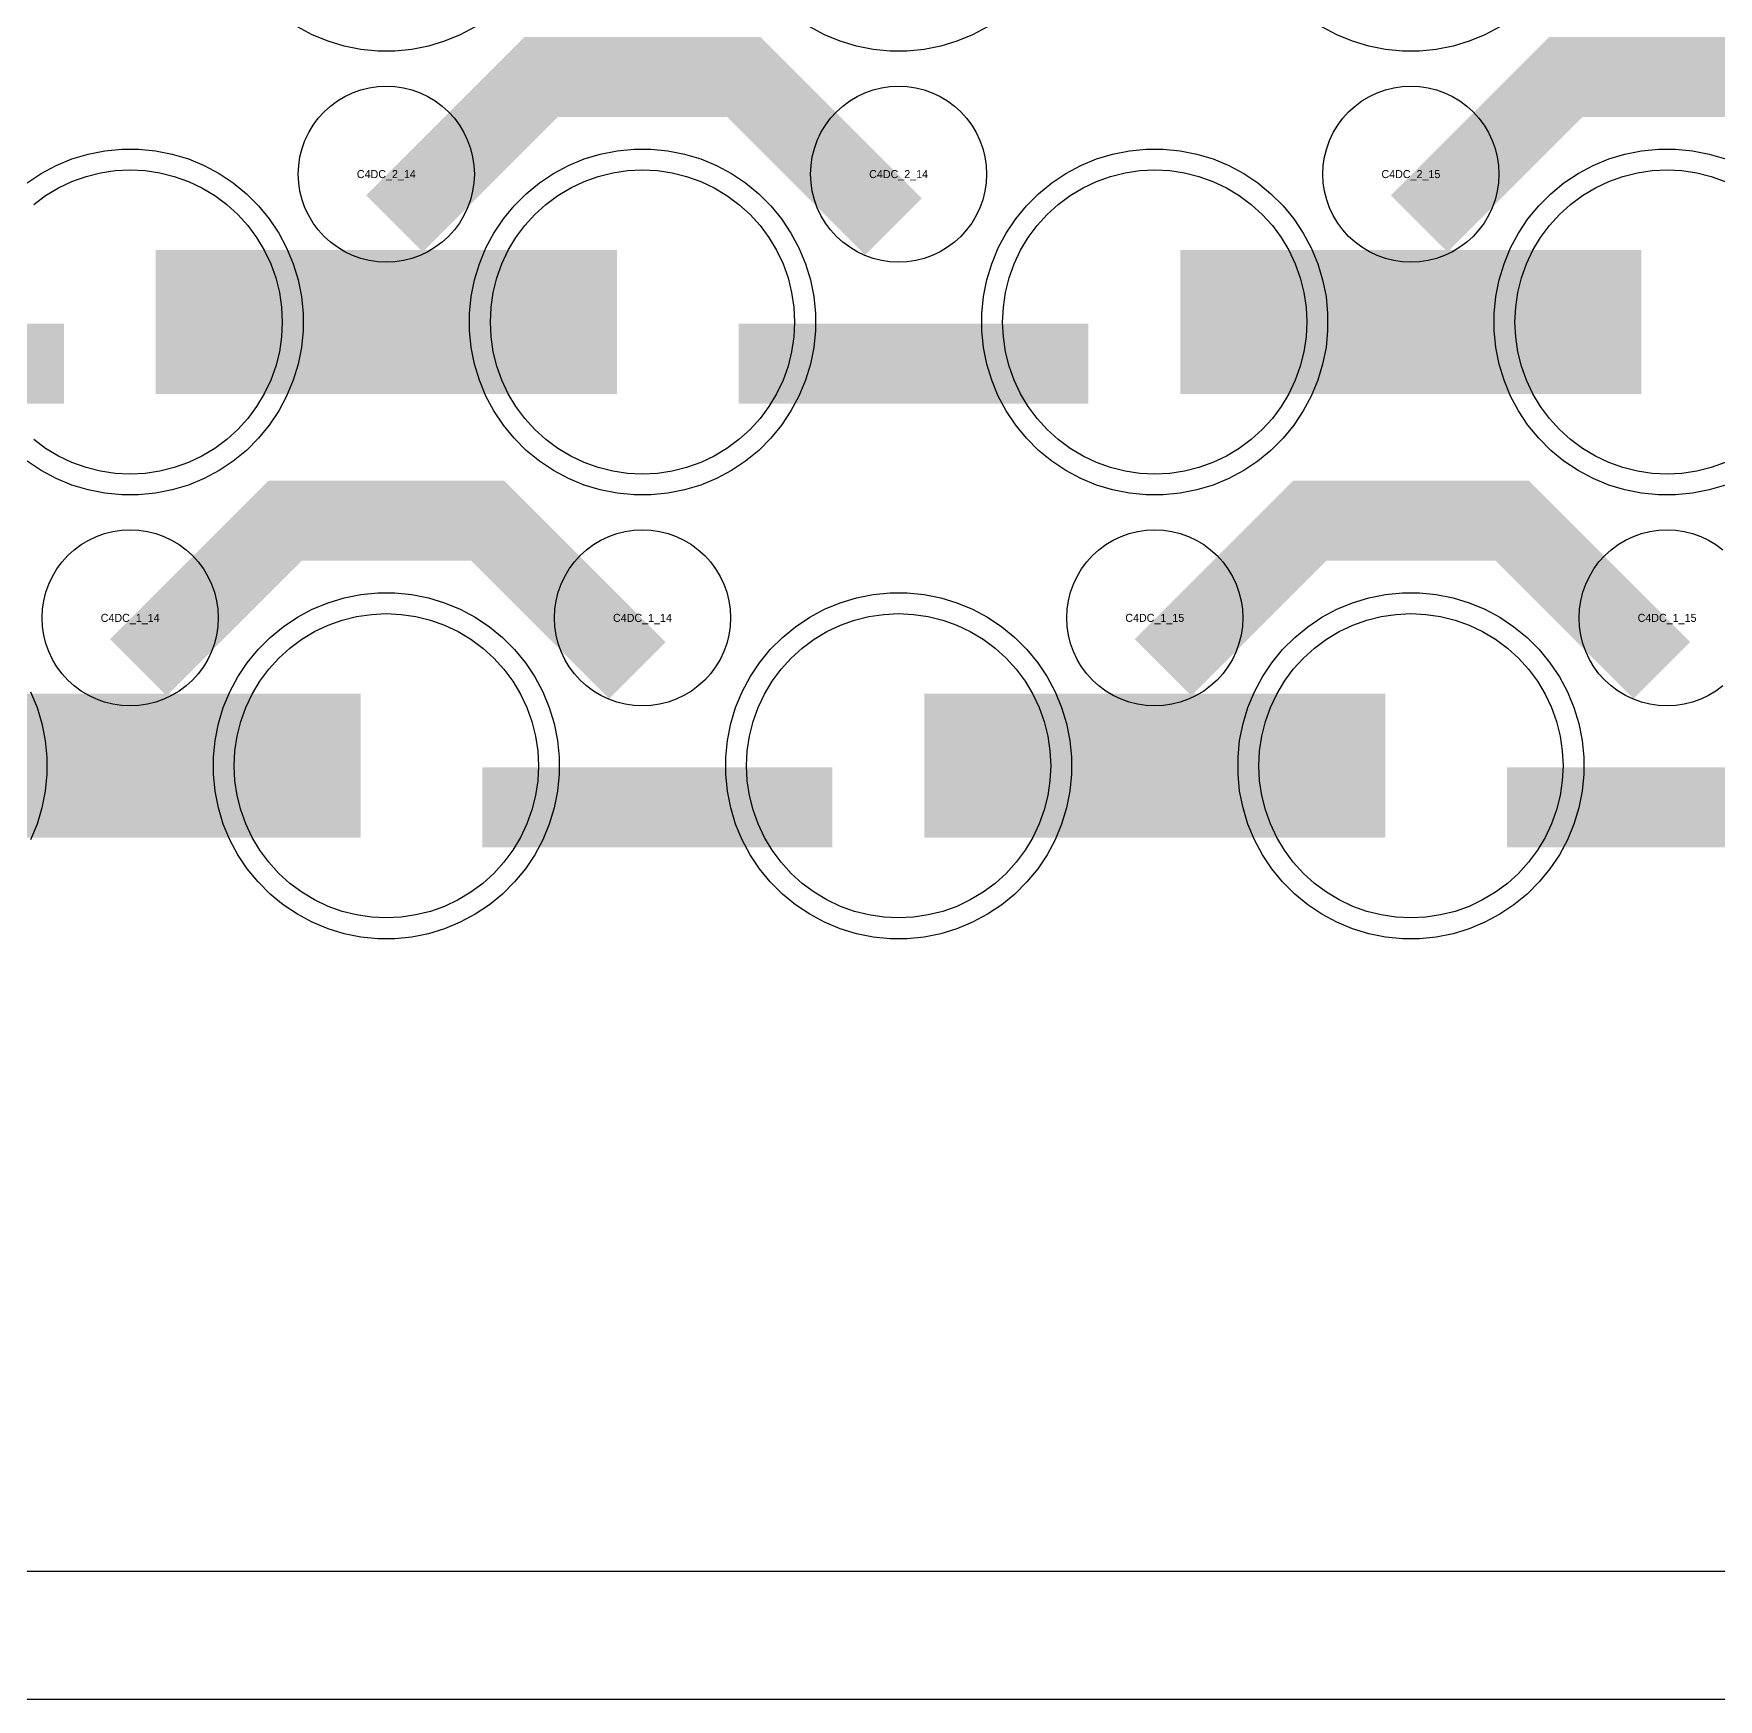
# Model space of a CAD drawing. Extents: x -11880 to 11880, y -14992 to 14992.
# Drawn here: x -7550 to -7024, y -14992 to -14472 of the extents above; entities that cross this region are included whole.
import ezdxf
from ezdxf.enums import TextEntityAlignment as Align

# ---------------------------------------------------------------- set-up
doc = ezdxf.new("R2010")
doc.units = 0
doc.header["$MEASUREMENT"] = 0
for name, color, linetype in [('GDS_775_DT_237', 138, 'CONTINUOUS'), ('OUTLINE', 30, 'CONTINUOUS'), ('RDL1_FS', 34, 'CONTINUOUS'), ('RDL_BS', 160, 'CONTINUOUS')]:
    doc.layers.add(name, color=color, linetype=linetype)

msp = doc.modelspace()

# ---------------------------------------------------------------- linework, layer by layer
at = {"layer": 'OUTLINE'}
for points in [[(-11880, -14992.5), (11880, -14992.5), (11880, 14992.5), (-11880, 14992.5)], [(-11840, -14952.5), (11840, -14952.5), (11840, 14952.5), (-11840, 14952.5)]]:
    msp.add_lwpolyline(points, close=True, dxfattribs=at)
at = {"layer": 'RDL1_FS', "color": 241, "true_color": 0xf7abae}
for points in [[(-7550.14, -14525.711), (-7546.395, -14522.933), (-7542.395, -14520.535), (-7538.181, -14518.543), (-7533.791, -14516.971), (-7529.268, -14515.839), (-7524.657, -14515.155), (-7520, -14514.926), (-7515.343, -14515.155), (-7510.732, -14515.839), (-7506.209, -14516.971), (-7501.819, -14518.543), (-7497.605, -14520.535), (-7493.605, -14522.933), (-7489.86, -14525.711), (-7486.406, -14528.841), (-7483.276, -14532.295), (-7480.498, -14536.04), (-7478.1, -14540.04), (-7476.108, -14544.254), (-7474.536, -14548.644), (-7473.404, -14553.167), (-7472.72, -14557.778), (-7472.491, -14562.435), (-7472.72, -14567.092), (-7473.404, -14571.703), (-7474.536, -14576.226), (-7476.108, -14580.616), (-7478.1, -14584.83), (-7480.498, -14588.83), (-7483.276, -14592.575), (-7486.406, -14596.029), (-7489.86, -14599.159), (-7493.605, -14601.937), (-7497.605, -14604.335), (-7501.819, -14606.327), (-7506.209, -14607.899), (-7510.732, -14609.031), (-7515.343, -14609.715), (-7520, -14609.944), (-7524.657, -14609.715), (-7529.268, -14609.031), (-7533.791, -14607.899), (-7538.181, -14606.327), (-7542.395, -14604.335), (-7546.395, -14601.937), (-7550.14, -14599.159)], [(-7021.819, -14606.327), (-7026.209, -14607.899), (-7030.732, -14609.031), (-7035.343, -14609.715), (-7040, -14609.944), (-7044.657, -14609.715), (-7049.268, -14609.031), (-7053.791, -14607.899), (-7058.181, -14606.327), (-7062.395, -14604.335), (-7066.395, -14601.937), (-7070.14, -14599.159), (-7073.594, -14596.029), (-7076.724, -14592.575), (-7079.502, -14588.83), (-7081.9, -14584.83), (-7083.892, -14580.616), (-7085.464, -14576.226), (-7086.596, -14571.703), (-7087.28, -14567.092), (-7087.509, -14562.435), (-7087.28, -14557.778), (-7086.596, -14553.167), (-7085.464, -14548.644), (-7083.892, -14544.254), (-7081.9, -14540.04), (-7079.502, -14536.04), (-7076.724, -14532.295), (-7073.594, -14528.841), (-7070.14, -14525.711), (-7066.395, -14522.933), (-7062.395, -14520.535), (-7058.181, -14518.543), (-7053.791, -14516.971), (-7049.268, -14515.839), (-7044.657, -14515.155), (-7040, -14514.926), (-7035.343, -14515.155), (-7030.732, -14515.839), (-7026.209, -14516.971), (-7021.819, -14518.543)]]:
    msp.add_lwpolyline(points, dxfattribs=at)
for points in [[(-7360, -14609.944), (-7364.657, -14609.715), (-7369.268, -14609.031), (-7373.791, -14607.899), (-7378.181, -14606.327), (-7382.395, -14604.335), (-7386.395, -14601.937), (-7390.14, -14599.159), (-7393.594, -14596.029), (-7396.724, -14592.575), (-7399.502, -14588.83), (-7401.9, -14584.83), (-7403.892, -14580.616), (-7405.464, -14576.226), (-7406.596, -14571.703), (-7407.28, -14567.092), (-7407.509, -14562.435), (-7407.28, -14557.778), (-7406.596, -14553.167), (-7405.464, -14548.644), (-7403.892, -14544.254), (-7401.9, -14540.04), (-7399.502, -14536.04), (-7396.724, -14532.295), (-7393.594, -14528.841), (-7390.14, -14525.711), (-7386.395, -14522.933), (-7382.395, -14520.535), (-7378.181, -14518.543), (-7373.791, -14516.971), (-7369.268, -14515.839), (-7364.657, -14515.155), (-7360, -14514.926), (-7355.343, -14515.155), (-7350.732, -14515.839), (-7346.209, -14516.971), (-7341.819, -14518.543), (-7337.605, -14520.535), (-7333.605, -14522.933), (-7329.86, -14525.711), (-7326.406, -14528.841), (-7323.276, -14532.295), (-7320.498, -14536.04), (-7318.1, -14540.04), (-7316.108, -14544.254), (-7314.536, -14548.644), (-7313.404, -14553.167), (-7312.72, -14557.778), (-7312.491, -14562.435), (-7312.72, -14567.092), (-7313.404, -14571.703), (-7314.536, -14576.226), (-7316.108, -14580.616), (-7318.1, -14584.83), (-7320.498, -14588.83), (-7323.276, -14592.575), (-7326.406, -14596.029), (-7329.86, -14599.159), (-7333.605, -14601.937), (-7337.605, -14604.335), (-7341.819, -14606.327), (-7346.209, -14607.899), (-7350.732, -14609.031), (-7355.343, -14609.715)], [(-7200, -14609.944), (-7204.657, -14609.715), (-7209.268, -14609.031), (-7213.791, -14607.899), (-7218.181, -14606.327), (-7222.395, -14604.335), (-7226.395, -14601.937), (-7230.14, -14599.159), (-7233.594, -14596.029), (-7236.724, -14592.575), (-7239.502, -14588.83), (-7241.9, -14584.83), (-7243.892, -14580.616), (-7245.464, -14576.226), (-7246.596, -14571.703), (-7247.28, -14567.092), (-7247.509, -14562.435), (-7247.28, -14557.778), (-7246.596, -14553.167), (-7245.464, -14548.644), (-7243.892, -14544.254), (-7241.9, -14540.04), (-7239.502, -14536.04), (-7236.724, -14532.295), (-7233.594, -14528.841), (-7230.14, -14525.711), (-7226.395, -14522.933), (-7222.395, -14520.535), (-7218.181, -14518.543), (-7213.791, -14516.971), (-7209.268, -14515.839), (-7204.657, -14515.155), (-7200, -14514.926), (-7195.343, -14515.155), (-7190.732, -14515.839), (-7186.209, -14516.971), (-7181.819, -14518.543), (-7177.605, -14520.535), (-7173.605, -14522.933), (-7169.86, -14525.711), (-7166.406, -14528.841), (-7163.276, -14532.295), (-7160.498, -14536.04), (-7158.1, -14540.04), (-7156.108, -14544.254), (-7154.536, -14548.644), (-7153.404, -14553.167), (-7152.72, -14557.778), (-7152.491, -14562.435), (-7152.72, -14567.092), (-7153.404, -14571.703), (-7154.536, -14576.226), (-7156.108, -14580.616), (-7158.1, -14584.83), (-7160.498, -14588.83), (-7163.276, -14592.575), (-7166.406, -14596.029), (-7169.86, -14599.159), (-7173.605, -14601.937), (-7177.605, -14604.335), (-7181.819, -14606.327), (-7186.209, -14607.899), (-7190.732, -14609.031), (-7195.343, -14609.715)]]:
    msp.add_lwpolyline(points, close=True, dxfattribs=at)
for points in [[(-7511.998, -14562.435, 45, 45, 0), (-7439.998, -14562.435, 45, 45, 0)], [(-7439.998, -14562.435, 45, 45, 0), (-7367.998, -14562.435, 45, 45, 0)], [(-7191.998, -14562.435, 45, 45, 0), (-7119.998, -14562.435, 45, 45, 0)], [(-7119.998, -14562.435, 45, 45, 0), (-7047.998, -14562.435, 45, 45, 0)]]:
    msp.add_lwpolyline(points, format="xyseb", dxfattribs=at)
at = {"layer": 'RDL1_FS'}
for points in [[(-7440, -14748.509), (-7444.657, -14748.28), (-7449.268, -14747.596), (-7453.791, -14746.464), (-7458.181, -14744.892), (-7462.395, -14742.9), (-7466.395, -14740.502), (-7470.14, -14737.724), (-7473.594, -14734.594), (-7476.724, -14731.14), (-7479.502, -14727.395), (-7481.9, -14723.395), (-7483.892, -14719.181), (-7485.464, -14714.791), (-7486.596, -14710.268), (-7487.28, -14705.657), (-7487.509, -14701), (-7487.28, -14696.343), (-7486.596, -14691.732), (-7485.464, -14687.209), (-7483.892, -14682.819), (-7481.9, -14678.605), (-7479.502, -14674.605), (-7476.724, -14670.86), (-7473.594, -14667.406), (-7470.14, -14664.276), (-7466.395, -14661.498), (-7462.395, -14659.1), (-7458.181, -14657.108), (-7453.791, -14655.536), (-7449.268, -14654.404), (-7444.657, -14653.72), (-7440, -14653.491), (-7435.343, -14653.72), (-7430.732, -14654.404), (-7426.209, -14655.536), (-7421.819, -14657.108), (-7417.605, -14659.1), (-7413.605, -14661.498), (-7409.86, -14664.276), (-7406.406, -14667.406), (-7403.276, -14670.86), (-7400.498, -14674.605), (-7398.1, -14678.605), (-7396.108, -14682.819), (-7394.536, -14687.209), (-7393.404, -14691.732), (-7392.72, -14696.343), (-7392.491, -14701), (-7392.72, -14705.657), (-7393.404, -14710.268), (-7394.536, -14714.791), (-7396.108, -14719.181), (-7398.1, -14723.395), (-7400.498, -14727.395), (-7403.276, -14731.14), (-7406.406, -14734.594), (-7409.86, -14737.724), (-7413.605, -14740.502), (-7417.605, -14742.9), (-7421.819, -14744.892), (-7426.209, -14746.464), (-7430.732, -14747.596), (-7435.343, -14748.28)], [(-7280, -14748.509), (-7284.657, -14748.28), (-7289.268, -14747.596), (-7293.791, -14746.464), (-7298.181, -14744.892), (-7302.395, -14742.9), (-7306.395, -14740.502), (-7310.14, -14737.724), (-7313.594, -14734.594), (-7316.724, -14731.14), (-7319.502, -14727.395), (-7321.9, -14723.395), (-7323.892, -14719.181), (-7325.464, -14714.791), (-7326.596, -14710.268), (-7327.28, -14705.657), (-7327.509, -14701), (-7327.28, -14696.343), (-7326.596, -14691.732), (-7325.464, -14687.209), (-7323.892, -14682.819), (-7321.9, -14678.605), (-7319.502, -14674.605), (-7316.724, -14670.86), (-7313.594, -14667.406), (-7310.14, -14664.276), (-7306.395, -14661.498), (-7302.395, -14659.1), (-7298.181, -14657.108), (-7293.791, -14655.536), (-7289.268, -14654.404), (-7284.657, -14653.72), (-7280, -14653.491), (-7275.343, -14653.72), (-7270.732, -14654.404), (-7266.209, -14655.536), (-7261.819, -14657.108), (-7257.605, -14659.1), (-7253.605, -14661.498), (-7249.86, -14664.276), (-7246.406, -14667.406), (-7243.276, -14670.86), (-7240.498, -14674.605), (-7238.1, -14678.605), (-7236.108, -14682.819), (-7234.536, -14687.209), (-7233.404, -14691.732), (-7232.72, -14696.343), (-7232.491, -14701), (-7232.72, -14705.657), (-7233.404, -14710.268), (-7234.536, -14714.791), (-7236.108, -14719.181), (-7238.1, -14723.395), (-7240.498, -14727.395), (-7243.276, -14731.14), (-7246.406, -14734.594), (-7249.86, -14737.724), (-7253.605, -14740.502), (-7257.605, -14742.9), (-7261.819, -14744.892), (-7266.209, -14746.464), (-7270.732, -14747.596), (-7275.343, -14748.28)], [(-7120, -14748.509), (-7124.657, -14748.28), (-7129.268, -14747.596), (-7133.791, -14746.464), (-7138.181, -14744.892), (-7142.395, -14742.9), (-7146.395, -14740.502), (-7150.14, -14737.724), (-7153.594, -14734.594), (-7156.724, -14731.14), (-7159.502, -14727.395), (-7161.9, -14723.395), (-7163.892, -14719.181), (-7165.464, -14714.791), (-7166.596, -14710.268), (-7167.28, -14705.657), (-7167.509, -14701), (-7167.28, -14696.343), (-7166.596, -14691.732), (-7165.464, -14687.209), (-7163.892, -14682.819), (-7161.9, -14678.605), (-7159.502, -14674.605), (-7156.724, -14670.86), (-7153.594, -14667.406), (-7150.14, -14664.276), (-7146.395, -14661.498), (-7142.395, -14659.1), (-7138.181, -14657.108), (-7133.791, -14655.536), (-7129.268, -14654.404), (-7124.657, -14653.72), (-7120, -14653.491), (-7115.343, -14653.72), (-7110.732, -14654.404), (-7106.209, -14655.536), (-7101.819, -14657.108), (-7097.605, -14659.1), (-7093.605, -14661.498), (-7089.86, -14664.276), (-7086.406, -14667.406), (-7083.276, -14670.86), (-7080.498, -14674.605), (-7078.1, -14678.605), (-7076.108, -14682.819), (-7074.536, -14687.209), (-7073.404, -14691.732), (-7072.72, -14696.343), (-7072.491, -14701), (-7072.72, -14705.657), (-7073.404, -14710.268), (-7074.536, -14714.791), (-7076.108, -14719.181), (-7078.1, -14723.395), (-7080.498, -14727.395), (-7083.276, -14731.14), (-7086.406, -14734.594), (-7089.86, -14737.724), (-7093.605, -14740.502), (-7097.605, -14742.9), (-7101.819, -14744.892), (-7106.209, -14746.464), (-7110.732, -14747.596), (-7115.343, -14748.28)]]:
    msp.add_lwpolyline(points, close=True, dxfattribs=at)
for points in [[(-7591.998, -14701, 45, 45, 0), (-7519.998, -14701, 45, 45, 0)], [(-7519.998, -14701, 45, 45, 0), (-7447.998, -14701, 45, 45, 0)], [(-7271.998, -14701, 45, 45, 0), (-7199.998, -14701, 45, 45, 0)], [(-7199.998, -14701, 45, 45, 0), (-7127.998, -14701, 45, 45, 0)]]:
    msp.add_lwpolyline(points, format="xyseb", dxfattribs=at)
at = {"layer": 'RDL_BS', "color": 241, "true_color": 0xf7abae}
for points in [[(-7412.223, -14470.253), (-7416.885, -14472.745), (-7421.795, -14474.776), (-7426.835, -14476.307), (-7432.062, -14477.353), (-7437.356, -14477.87), (-7442.644, -14477.87), (-7447.938, -14477.353), (-7453.165, -14476.307), (-7458.205, -14474.776), (-7463.115, -14472.745), (-7467.777, -14470.253)], [(-7252.223, -14470.253), (-7256.885, -14472.745), (-7261.795, -14474.776), (-7266.835, -14476.307), (-7272.062, -14477.353), (-7277.356, -14477.87), (-7282.644, -14477.87), (-7287.938, -14477.353), (-7293.165, -14476.307), (-7298.205, -14474.776), (-7303.115, -14472.745), (-7307.777, -14470.253)], [(-7092.223, -14470.253), (-7096.885, -14472.745), (-7101.795, -14474.776), (-7106.835, -14476.307), (-7112.062, -14477.353), (-7117.356, -14477.87), (-7122.644, -14477.87), (-7127.938, -14477.353), (-7133.165, -14476.307), (-7138.205, -14474.776), (-7143.115, -14472.745), (-7147.777, -14470.253)], [(-7552.191, -14518.999), (-7547.777, -14516.052), (-7543.115, -14513.56), (-7538.205, -14511.529), (-7533.165, -14509.998), (-7527.938, -14508.952), (-7522.644, -14508.435), (-7517.356, -14508.435), (-7512.062, -14508.952), (-7506.835, -14509.998), (-7501.795, -14511.529), (-7496.885, -14513.56), (-7492.223, -14516.052), (-7487.809, -14518.999), (-7483.708, -14522.361), (-7479.926, -14526.143), (-7476.564, -14530.244), (-7473.617, -14534.658), (-7471.125, -14539.32), (-7469.094, -14544.23), (-7467.563, -14549.27), (-7466.517, -14554.497), (-7466, -14559.791), (-7466, -14565.079), (-7466.517, -14570.373), (-7467.563, -14575.6), (-7469.094, -14580.64), (-7471.125, -14585.55), (-7473.617, -14590.212), (-7476.564, -14594.626), (-7479.926, -14598.727), (-7483.708, -14602.509), (-7487.809, -14605.871), (-7492.223, -14608.818), (-7496.885, -14611.31), (-7501.795, -14613.341), (-7506.835, -14614.872), (-7512.062, -14615.918), (-7517.356, -14616.435), (-7522.644, -14616.435), (-7527.938, -14615.918), (-7533.165, -14614.872), (-7538.205, -14613.341), (-7543.115, -14611.31), (-7547.777, -14608.818), (-7552.191, -14605.871)], [(-7021.795, -14613.341), (-7026.835, -14614.872), (-7032.062, -14615.918), (-7037.356, -14616.435), (-7042.644, -14616.435), (-7047.938, -14615.918), (-7053.165, -14614.872), (-7058.205, -14613.341), (-7063.115, -14611.31), (-7067.777, -14608.818), (-7072.191, -14605.871), (-7076.292, -14602.509), (-7080.074, -14598.727), (-7083.436, -14594.626), (-7086.383, -14590.212), (-7088.875, -14585.55), (-7090.906, -14580.64), (-7092.437, -14575.6), (-7093.483, -14570.373), (-7094, -14565.079), (-7094, -14559.791), (-7093.483, -14554.497), (-7092.437, -14549.27), (-7090.906, -14544.23), (-7088.875, -14539.32), (-7086.383, -14534.658), (-7083.436, -14530.244), (-7080.074, -14526.143), (-7076.292, -14522.361), (-7072.191, -14518.999), (-7067.777, -14516.052), (-7063.115, -14513.56), (-7058.205, -14511.529), (-7053.165, -14509.998), (-7047.938, -14508.952), (-7042.644, -14508.435), (-7037.356, -14508.435), (-7032.062, -14508.952), (-7026.835, -14509.998), (-7021.795, -14511.529)]]:
    msp.add_lwpolyline(points, dxfattribs=at)
at = {"layer": 'RDL_BS'}
for points in [[(-7437.438, -14531.749, 25, 25, 0), (-7391.623, -14485.934, 25, 25, 0), (-7358.07, -14485.934, 25, 25, 0)], [(-7281.599, -14532.648, 25, 25, 0), (-7328.313, -14485.934, 25, 25, 0), (-7358.071, -14485.934, 25, 25, 0)], [(-7117.438, -14531.749, 25, 25, 0), (-7071.623, -14485.934, 25, 25, 0), (-7038.07, -14485.934, 25, 25, 0)], [(-6961.599, -14532.648, 25, 25, 0), (-7008.313, -14485.934, 25, 25, 0), (-7038.071, -14485.934, 25, 25, 0)], [(-7517.438, -14670.314, 25, 25, 0), (-7471.623, -14624.499, 25, 25, 0), (-7438.07, -14624.499, 25, 25, 0)], [(-7361.599, -14671.213, 25, 25, 0), (-7408.313, -14624.499, 25, 25, 0), (-7438.071, -14624.499, 25, 25, 0)], [(-7197.438, -14670.314, 25, 25, 0), (-7151.623, -14624.499, 25, 25, 0), (-7118.07, -14624.499, 25, 25, 0)], [(-7041.599, -14671.213, 25, 25, 0), (-7088.313, -14624.499, 25, 25, 0), (-7118.071, -14624.499, 25, 25, 0)], [(-7409.984, -14714.013, 25, 25, 0), (-7300.719, -14714.013, 25, 25, 0)], [(-7089.984, -14714.013, 25, 25, 0), (-6980.719, -14714.013, 25, 25, 0)]]:
    msp.add_lwpolyline(points, format="xyseb", dxfattribs=at)
for points in [[(-7440, -14543.741), (-7442.693, -14543.609), (-7445.365, -14543.213), (-7447.984, -14542.556), (-7450.519, -14541.649), (-7452.956, -14540.497), (-7455.28, -14539.104), (-7457.443, -14537.501), (-7459.442, -14535.689), (-7461.254, -14533.69), (-7462.857, -14531.527), (-7464.25, -14529.203), (-7465.402, -14526.766), (-7466.309, -14524.231), (-7466.966, -14521.612), (-7467.362, -14518.94), (-7467.494, -14516.247), (-7467.362, -14513.554), (-7466.966, -14510.882), (-7466.309, -14508.263), (-7465.402, -14505.728), (-7464.25, -14503.291), (-7462.857, -14500.967), (-7461.254, -14498.804), (-7459.442, -14496.805), (-7457.443, -14494.993), (-7455.28, -14493.39), (-7452.956, -14491.997), (-7450.519, -14490.845), (-7447.984, -14489.938), (-7445.365, -14489.281), (-7442.693, -14488.885), (-7440, -14488.753), (-7437.307, -14488.885), (-7434.635, -14489.281), (-7432.016, -14489.938), (-7429.481, -14490.845), (-7427.044, -14491.997), (-7424.72, -14493.39), (-7422.557, -14494.993), (-7420.558, -14496.805), (-7418.746, -14498.804), (-7417.143, -14500.967), (-7415.75, -14503.291), (-7414.598, -14505.728), (-7413.691, -14508.263), (-7413.034, -14510.882), (-7412.638, -14513.554), (-7412.506, -14516.247), (-7412.638, -14518.94), (-7413.034, -14521.612), (-7413.691, -14524.231), (-7414.598, -14526.766), (-7415.75, -14529.203), (-7417.143, -14531.527), (-7418.746, -14533.69), (-7420.558, -14535.689), (-7422.557, -14537.501), (-7424.72, -14539.104), (-7427.044, -14540.497), (-7429.481, -14541.649), (-7432.016, -14542.556), (-7434.635, -14543.213), (-7437.307, -14543.609)], [(-7280, -14543.741), (-7282.693, -14543.609), (-7285.365, -14543.213), (-7287.984, -14542.556), (-7290.519, -14541.649), (-7292.956, -14540.497), (-7295.28, -14539.104), (-7297.443, -14537.501), (-7299.442, -14535.689), (-7301.254, -14533.69), (-7302.857, -14531.527), (-7304.25, -14529.203), (-7305.402, -14526.766), (-7306.309, -14524.231), (-7306.966, -14521.612), (-7307.362, -14518.94), (-7307.494, -14516.247), (-7307.362, -14513.554), (-7306.966, -14510.882), (-7306.309, -14508.263), (-7305.402, -14505.728), (-7304.25, -14503.291), (-7302.857, -14500.967), (-7301.254, -14498.804), (-7299.442, -14496.805), (-7297.443, -14494.993), (-7295.28, -14493.39), (-7292.956, -14491.997), (-7290.519, -14490.845), (-7287.984, -14489.938), (-7285.365, -14489.281), (-7282.693, -14488.885), (-7280, -14488.753), (-7277.307, -14488.885), (-7274.635, -14489.281), (-7272.016, -14489.938), (-7269.481, -14490.845), (-7267.044, -14491.997), (-7264.72, -14493.39), (-7262.557, -14494.993), (-7260.558, -14496.805), (-7258.746, -14498.804), (-7257.143, -14500.967), (-7255.75, -14503.291), (-7254.598, -14505.728), (-7253.691, -14508.263), (-7253.034, -14510.882), (-7252.638, -14513.554), (-7252.506, -14516.247), (-7252.638, -14518.94), (-7253.034, -14521.612), (-7253.691, -14524.231), (-7254.598, -14526.766), (-7255.75, -14529.203), (-7257.143, -14531.527), (-7258.746, -14533.69), (-7260.558, -14535.689), (-7262.557, -14537.501), (-7264.72, -14539.104), (-7267.044, -14540.497), (-7269.481, -14541.649), (-7272.016, -14542.556), (-7274.635, -14543.213), (-7277.307, -14543.609)], [(-7120, -14543.741), (-7122.693, -14543.609), (-7125.365, -14543.213), (-7127.984, -14542.556), (-7130.519, -14541.649), (-7132.956, -14540.497), (-7135.28, -14539.104), (-7137.443, -14537.501), (-7139.442, -14535.689), (-7141.254, -14533.69), (-7142.857, -14531.527), (-7144.25, -14529.203), (-7145.402, -14526.766), (-7146.309, -14524.231), (-7146.966, -14521.612), (-7147.362, -14518.94), (-7147.494, -14516.247), (-7147.362, -14513.554), (-7146.966, -14510.882), (-7146.309, -14508.263), (-7145.402, -14505.728), (-7144.25, -14503.291), (-7142.857, -14500.967), (-7141.254, -14498.804), (-7139.442, -14496.805), (-7137.443, -14494.993), (-7135.28, -14493.39), (-7132.956, -14491.997), (-7130.519, -14490.845), (-7127.984, -14489.938), (-7125.365, -14489.281), (-7122.693, -14488.885), (-7120, -14488.753), (-7117.307, -14488.885), (-7114.635, -14489.281), (-7112.016, -14489.938), (-7109.481, -14490.845), (-7107.044, -14491.997), (-7104.72, -14493.39), (-7102.557, -14494.993), (-7100.558, -14496.805), (-7098.746, -14498.804), (-7097.143, -14500.967), (-7095.75, -14503.291), (-7094.598, -14505.728), (-7093.691, -14508.263), (-7093.034, -14510.882), (-7092.638, -14513.554), (-7092.506, -14516.247), (-7092.638, -14518.94), (-7093.034, -14521.612), (-7093.691, -14524.231), (-7094.598, -14526.766), (-7095.75, -14529.203), (-7097.143, -14531.527), (-7098.746, -14533.69), (-7100.558, -14535.689), (-7102.557, -14537.501), (-7104.72, -14539.104), (-7107.044, -14540.497), (-7109.481, -14541.649), (-7112.016, -14542.556), (-7114.635, -14543.213), (-7117.307, -14543.609)], [(-7520, -14682.306), (-7522.693, -14682.174), (-7525.365, -14681.778), (-7527.984, -14681.121), (-7530.519, -14680.214), (-7532.956, -14679.062), (-7535.28, -14677.669), (-7537.443, -14676.066), (-7539.442, -14674.254), (-7541.254, -14672.255), (-7542.857, -14670.092), (-7544.25, -14667.768), (-7545.402, -14665.331), (-7546.309, -14662.796), (-7546.966, -14660.177), (-7547.362, -14657.505), (-7547.494, -14654.812), (-7547.362, -14652.119), (-7546.966, -14649.447), (-7546.309, -14646.828), (-7545.402, -14644.293), (-7544.25, -14641.856), (-7542.857, -14639.532), (-7541.254, -14637.369), (-7539.442, -14635.37), (-7537.443, -14633.558), (-7535.28, -14631.955), (-7532.956, -14630.562), (-7530.519, -14629.41), (-7527.984, -14628.503), (-7525.365, -14627.846), (-7522.693, -14627.45), (-7520, -14627.318), (-7517.307, -14627.45), (-7514.635, -14627.846), (-7512.016, -14628.503), (-7509.481, -14629.41), (-7507.044, -14630.562), (-7504.72, -14631.955), (-7502.557, -14633.558), (-7500.558, -14635.37), (-7498.746, -14637.369), (-7497.143, -14639.532), (-7495.75, -14641.856), (-7494.598, -14644.293), (-7493.691, -14646.828), (-7493.034, -14649.447), (-7492.638, -14652.119), (-7492.506, -14654.812), (-7492.638, -14657.505), (-7493.034, -14660.177), (-7493.691, -14662.796), (-7494.598, -14665.331), (-7495.75, -14667.768), (-7497.143, -14670.092), (-7498.746, -14672.255), (-7500.558, -14674.254), (-7502.557, -14676.066), (-7504.72, -14677.669), (-7507.044, -14679.062), (-7509.481, -14680.214), (-7512.016, -14681.121), (-7514.635, -14681.778), (-7517.307, -14682.174)], [(-7360, -14682.306), (-7362.693, -14682.174), (-7365.365, -14681.778), (-7367.984, -14681.121), (-7370.519, -14680.214), (-7372.956, -14679.062), (-7375.28, -14677.669), (-7377.443, -14676.066), (-7379.442, -14674.254), (-7381.254, -14672.255), (-7382.857, -14670.092), (-7384.25, -14667.768), (-7385.402, -14665.331), (-7386.309, -14662.796), (-7386.966, -14660.177), (-7387.362, -14657.505), (-7387.494, -14654.812), (-7387.362, -14652.119), (-7386.966, -14649.447), (-7386.309, -14646.828), (-7385.402, -14644.293), (-7384.25, -14641.856), (-7382.857, -14639.532), (-7381.254, -14637.369), (-7379.442, -14635.37), (-7377.443, -14633.558), (-7375.28, -14631.955), (-7372.956, -14630.562), (-7370.519, -14629.41), (-7367.984, -14628.503), (-7365.365, -14627.846), (-7362.693, -14627.45), (-7360, -14627.318), (-7357.307, -14627.45), (-7354.635, -14627.846), (-7352.016, -14628.503), (-7349.481, -14629.41), (-7347.044, -14630.562), (-7344.72, -14631.955), (-7342.557, -14633.558), (-7340.558, -14635.37), (-7338.746, -14637.369), (-7337.143, -14639.532), (-7335.75, -14641.856), (-7334.598, -14644.293), (-7333.691, -14646.828), (-7333.034, -14649.447), (-7332.638, -14652.119), (-7332.506, -14654.812), (-7332.638, -14657.505), (-7333.034, -14660.177), (-7333.691, -14662.796), (-7334.598, -14665.331), (-7335.75, -14667.768), (-7337.143, -14670.092), (-7338.746, -14672.255), (-7340.558, -14674.254), (-7342.557, -14676.066), (-7344.72, -14677.669), (-7347.044, -14679.062), (-7349.481, -14680.214), (-7352.016, -14681.121), (-7354.635, -14681.778), (-7357.307, -14682.174)], [(-7200, -14682.306), (-7202.693, -14682.174), (-7205.365, -14681.778), (-7207.984, -14681.121), (-7210.519, -14680.214), (-7212.956, -14679.062), (-7215.28, -14677.669), (-7217.443, -14676.066), (-7219.442, -14674.254), (-7221.254, -14672.255), (-7222.857, -14670.092), (-7224.25, -14667.768), (-7225.402, -14665.331), (-7226.309, -14662.796), (-7226.966, -14660.177), (-7227.362, -14657.505), (-7227.494, -14654.812), (-7227.362, -14652.119), (-7226.966, -14649.447), (-7226.309, -14646.828), (-7225.402, -14644.293), (-7224.25, -14641.856), (-7222.857, -14639.532), (-7221.254, -14637.369), (-7219.442, -14635.37), (-7217.443, -14633.558), (-7215.28, -14631.955), (-7212.956, -14630.562), (-7210.519, -14629.41), (-7207.984, -14628.503), (-7205.365, -14627.846), (-7202.693, -14627.45), (-7200, -14627.318), (-7197.307, -14627.45), (-7194.635, -14627.846), (-7192.016, -14628.503), (-7189.481, -14629.41), (-7187.044, -14630.562), (-7184.72, -14631.955), (-7182.557, -14633.558), (-7180.558, -14635.37), (-7178.746, -14637.369), (-7177.143, -14639.532), (-7175.75, -14641.856), (-7174.598, -14644.293), (-7173.691, -14646.828), (-7173.034, -14649.447), (-7172.638, -14652.119), (-7172.506, -14654.812), (-7172.638, -14657.505), (-7173.034, -14660.177), (-7173.691, -14662.796), (-7174.598, -14665.331), (-7175.75, -14667.768), (-7177.143, -14670.092), (-7178.746, -14672.255), (-7180.558, -14674.254), (-7182.557, -14676.066), (-7184.72, -14677.669), (-7187.044, -14679.062), (-7189.481, -14680.214), (-7192.016, -14681.121), (-7194.635, -14681.778), (-7197.307, -14682.174)], [(-7442.644, -14755), (-7447.938, -14754.483), (-7453.165, -14753.437), (-7458.205, -14751.906), (-7463.115, -14749.875), (-7467.777, -14747.383), (-7472.191, -14744.436), (-7476.292, -14741.074), (-7480.074, -14737.292), (-7483.436, -14733.191), (-7486.383, -14728.777), (-7488.875, -14724.115), (-7490.906, -14719.205), (-7492.437, -14714.165), (-7493.483, -14708.938), (-7494, -14703.644), (-7494, -14698.356), (-7493.483, -14693.062), (-7492.437, -14687.835), (-7490.906, -14682.795), (-7488.875, -14677.885), (-7486.383, -14673.223), (-7483.436, -14668.809), (-7480.074, -14664.708), (-7476.292, -14660.926), (-7472.191, -14657.564), (-7467.777, -14654.617), (-7463.115, -14652.125), (-7458.205, -14650.094), (-7453.165, -14648.563), (-7447.938, -14647.517), (-7442.644, -14647), (-7437.356, -14647), (-7432.062, -14647.517), (-7426.835, -14648.563), (-7421.795, -14650.094), (-7416.885, -14652.125), (-7412.223, -14654.617), (-7407.809, -14657.564), (-7403.708, -14660.926), (-7399.926, -14664.708), (-7396.564, -14668.809), (-7393.617, -14673.223), (-7391.125, -14677.885), (-7389.094, -14682.795), (-7387.563, -14687.835), (-7386.517, -14693.062), (-7386, -14698.356), (-7386, -14703.644), (-7386.517, -14708.938), (-7387.563, -14714.165), (-7389.094, -14719.205), (-7391.125, -14724.115), (-7393.617, -14728.777), (-7396.564, -14733.191), (-7399.926, -14737.292), (-7403.708, -14741.074), (-7407.809, -14744.436), (-7412.223, -14747.383), (-7416.885, -14749.875), (-7421.795, -14751.906), (-7426.835, -14753.437), (-7432.062, -14754.483), (-7437.356, -14755)], [(-7282.644, -14755), (-7287.938, -14754.483), (-7293.165, -14753.437), (-7298.205, -14751.906), (-7303.115, -14749.875), (-7307.777, -14747.383), (-7312.191, -14744.436), (-7316.292, -14741.074), (-7320.074, -14737.292), (-7323.436, -14733.191), (-7326.383, -14728.777), (-7328.875, -14724.115), (-7330.906, -14719.205), (-7332.437, -14714.165), (-7333.483, -14708.938), (-7334, -14703.644), (-7334, -14698.356), (-7333.483, -14693.062), (-7332.437, -14687.835), (-7330.906, -14682.795), (-7328.875, -14677.885), (-7326.383, -14673.223), (-7323.436, -14668.809), (-7320.074, -14664.708), (-7316.292, -14660.926), (-7312.191, -14657.564), (-7307.777, -14654.617), (-7303.115, -14652.125), (-7298.205, -14650.094), (-7293.165, -14648.563), (-7287.938, -14647.517), (-7282.644, -14647), (-7277.356, -14647), (-7272.062, -14647.517), (-7266.835, -14648.563), (-7261.795, -14650.094), (-7256.885, -14652.125), (-7252.223, -14654.617), (-7247.809, -14657.564), (-7243.708, -14660.926), (-7239.926, -14664.708), (-7236.564, -14668.809), (-7233.617, -14673.223), (-7231.125, -14677.885), (-7229.094, -14682.795), (-7227.563, -14687.835), (-7226.517, -14693.062), (-7226, -14698.356), (-7226, -14703.644), (-7226.517, -14708.938), (-7227.563, -14714.165), (-7229.094, -14719.205), (-7231.125, -14724.115), (-7233.617, -14728.777), (-7236.564, -14733.191), (-7239.926, -14737.292), (-7243.708, -14741.074), (-7247.809, -14744.436), (-7252.223, -14747.383), (-7256.885, -14749.875), (-7261.795, -14751.906), (-7266.835, -14753.437), (-7272.062, -14754.483), (-7277.356, -14755)], [(-7122.644, -14755), (-7127.938, -14754.483), (-7133.165, -14753.437), (-7138.205, -14751.906), (-7143.115, -14749.875), (-7147.777, -14747.383), (-7152.191, -14744.436), (-7156.292, -14741.074), (-7160.074, -14737.292), (-7163.436, -14733.191), (-7166.383, -14728.777), (-7168.875, -14724.115), (-7170.906, -14719.205), (-7172.437, -14714.165), (-7173.483, -14708.938), (-7174, -14703.644), (-7174, -14698.356), (-7173.483, -14693.062), (-7172.437, -14687.835), (-7170.906, -14682.795), (-7168.875, -14677.885), (-7166.383, -14673.223), (-7163.436, -14668.809), (-7160.074, -14664.708), (-7156.292, -14660.926), (-7152.191, -14657.564), (-7147.777, -14654.617), (-7143.115, -14652.125), (-7138.205, -14650.094), (-7133.165, -14648.563), (-7127.938, -14647.517), (-7122.644, -14647), (-7117.356, -14647), (-7112.062, -14647.517), (-7106.835, -14648.563), (-7101.795, -14650.094), (-7096.885, -14652.125), (-7092.223, -14654.617), (-7087.809, -14657.564), (-7083.708, -14660.926), (-7079.926, -14664.708), (-7076.564, -14668.809), (-7073.617, -14673.223), (-7071.125, -14677.885), (-7069.094, -14682.795), (-7067.563, -14687.835), (-7066.517, -14693.062), (-7066, -14698.356), (-7066, -14703.644), (-7066.517, -14708.938), (-7067.563, -14714.165), (-7069.094, -14719.205), (-7071.125, -14724.115), (-7073.617, -14728.777), (-7076.564, -14733.191), (-7079.926, -14737.292), (-7083.708, -14741.074), (-7087.809, -14744.436), (-7092.223, -14747.383), (-7096.885, -14749.875), (-7101.795, -14751.906), (-7106.835, -14753.437), (-7112.062, -14754.483), (-7117.356, -14755)]]:
    msp.add_lwpolyline(points, close=True, dxfattribs=at)
at = {"layer": 'RDL_BS', "color": 241, "true_color": 0xf7abae}
for points in [[(-7362.644, -14616.435), (-7367.938, -14615.918), (-7373.165, -14614.872), (-7378.205, -14613.341), (-7383.115, -14611.31), (-7387.777, -14608.818), (-7392.191, -14605.871), (-7396.292, -14602.509), (-7400.074, -14598.727), (-7403.436, -14594.626), (-7406.383, -14590.212), (-7408.875, -14585.55), (-7410.906, -14580.64), (-7412.437, -14575.6), (-7413.483, -14570.373), (-7414, -14565.079), (-7414, -14559.791), (-7413.483, -14554.497), (-7412.437, -14549.27), (-7410.906, -14544.23), (-7408.875, -14539.32), (-7406.383, -14534.658), (-7403.436, -14530.244), (-7400.074, -14526.143), (-7396.292, -14522.361), (-7392.191, -14518.999), (-7387.777, -14516.052), (-7383.115, -14513.56), (-7378.205, -14511.529), (-7373.165, -14509.998), (-7367.938, -14508.952), (-7362.644, -14508.435), (-7357.356, -14508.435), (-7352.062, -14508.952), (-7346.835, -14509.998), (-7341.795, -14511.529), (-7336.885, -14513.56), (-7332.223, -14516.052), (-7327.809, -14518.999), (-7323.708, -14522.361), (-7319.926, -14526.143), (-7316.564, -14530.244), (-7313.617, -14534.658), (-7311.125, -14539.32), (-7309.094, -14544.23), (-7307.563, -14549.27), (-7306.517, -14554.497), (-7306, -14559.791), (-7306, -14565.079), (-7306.517, -14570.373), (-7307.563, -14575.6), (-7309.094, -14580.64), (-7311.125, -14585.55), (-7313.617, -14590.212), (-7316.564, -14594.626), (-7319.926, -14598.727), (-7323.708, -14602.509), (-7327.809, -14605.871), (-7332.223, -14608.818), (-7336.885, -14611.31), (-7341.795, -14613.341), (-7346.835, -14614.872), (-7352.062, -14615.918), (-7357.356, -14616.435)], [(-7202.644, -14616.435), (-7207.938, -14615.918), (-7213.165, -14614.872), (-7218.205, -14613.341), (-7223.115, -14611.31), (-7227.777, -14608.818), (-7232.191, -14605.871), (-7236.292, -14602.509), (-7240.074, -14598.727), (-7243.436, -14594.626), (-7246.383, -14590.212), (-7248.875, -14585.55), (-7250.906, -14580.64), (-7252.437, -14575.6), (-7253.483, -14570.373), (-7254, -14565.079), (-7254, -14559.791), (-7253.483, -14554.497), (-7252.437, -14549.27), (-7250.906, -14544.23), (-7248.875, -14539.32), (-7246.383, -14534.658), (-7243.436, -14530.244), (-7240.074, -14526.143), (-7236.292, -14522.361), (-7232.191, -14518.999), (-7227.777, -14516.052), (-7223.115, -14513.56), (-7218.205, -14511.529), (-7213.165, -14509.998), (-7207.938, -14508.952), (-7202.644, -14508.435), (-7197.356, -14508.435), (-7192.062, -14508.952), (-7186.835, -14509.998), (-7181.795, -14511.529), (-7176.885, -14513.56), (-7172.223, -14516.052), (-7167.809, -14518.999), (-7163.708, -14522.361), (-7159.926, -14526.143), (-7156.564, -14530.244), (-7153.617, -14534.658), (-7151.125, -14539.32), (-7149.094, -14544.23), (-7147.563, -14549.27), (-7146.517, -14554.497), (-7146, -14559.791), (-7146, -14565.079), (-7146.517, -14570.373), (-7147.563, -14575.6), (-7149.094, -14580.64), (-7151.125, -14585.55), (-7153.617, -14590.212), (-7156.564, -14594.626), (-7159.926, -14598.727), (-7163.708, -14602.509), (-7167.809, -14605.871), (-7172.223, -14608.818), (-7176.885, -14611.31), (-7181.795, -14613.341), (-7186.835, -14614.872), (-7192.062, -14615.918), (-7197.356, -14616.435)]]:
    msp.add_lwpolyline(points, close=True, dxfattribs=at)
for points in [[(-7649.984, -14575.448, 25, 25, 0), (-7540.719, -14575.448, 25, 25, 0)], [(-7329.984, -14575.448, 25, 25, 0), (-7220.719, -14575.448, 25, 25, 0)]]:
    msp.add_lwpolyline(points, format="xyseb", dxfattribs=at)
at = {"layer": 'RDL_BS'}
for points in [[(-7022.557, -14676.066), (-7024.72, -14677.669), (-7027.044, -14679.062), (-7029.481, -14680.214), (-7032.016, -14681.121), (-7034.635, -14681.778), (-7037.307, -14682.174), (-7040, -14682.306), (-7042.693, -14682.174), (-7045.365, -14681.778), (-7047.984, -14681.121), (-7050.519, -14680.214), (-7052.956, -14679.062), (-7055.28, -14677.669), (-7057.443, -14676.066), (-7059.442, -14674.254), (-7061.254, -14672.255), (-7062.857, -14670.092), (-7064.25, -14667.768), (-7065.402, -14665.331), (-7066.309, -14662.796), (-7066.966, -14660.177), (-7067.362, -14657.505), (-7067.494, -14654.812), (-7067.362, -14652.119), (-7066.966, -14649.447), (-7066.309, -14646.828), (-7065.402, -14644.293), (-7064.25, -14641.856), (-7062.857, -14639.532), (-7061.254, -14637.369), (-7059.442, -14635.37), (-7057.443, -14633.558), (-7055.28, -14631.955), (-7052.956, -14630.562), (-7050.519, -14629.41), (-7047.984, -14628.503), (-7045.365, -14627.846), (-7042.693, -14627.45), (-7040, -14627.318), (-7037.307, -14627.45), (-7034.635, -14627.846), (-7032.016, -14628.503), (-7029.481, -14629.41), (-7027.044, -14630.562), (-7024.72, -14631.955), (-7022.557, -14633.558)], [(-7551.125, -14677.885), (-7549.094, -14682.795), (-7547.563, -14687.835), (-7546.517, -14693.062), (-7546, -14698.356), (-7546, -14703.644), (-7546.517, -14708.938), (-7547.563, -14714.165), (-7549.094, -14719.205), (-7551.125, -14724.115)]]:
    msp.add_lwpolyline(points, dxfattribs=at)

# ---------------------------------------------------------------- texts
at = {"layer": 'GDS_775_DT_237'}
for s, p in [('C4DC_2_14', (-7440, -14516.247)), ('C4DC_2_14', (-7440, -14516.247)), ('C4DC_2_14', (-7280, -14516.247)), ('C4DC_2_14', (-7280, -14516.247)), ('C4DC_2_15', (-7120, -14516.247)), ('C4DC_2_15', (-7120, -14516.247)), ('C4DC_1_14', (-7520, -14654.812)), ('C4DC_1_14', (-7520, -14654.812)), ('C4DC_1_14', (-7360, -14654.812)), ('C4DC_1_14', (-7360, -14654.812)), ('C4DC_1_15', (-7200, -14654.812)), ('C4DC_1_15', (-7200, -14654.812)), ('C4DC_1_15', (-7040, -14654.812)), ('C4DC_1_15', (-7040, -14654.812))]:
    msp.add_text(s, height=2.5, dxfattribs=at).set_placement(p, align=Align.MIDDLE_CENTER)

doc.saveas('drawing.dxf')
